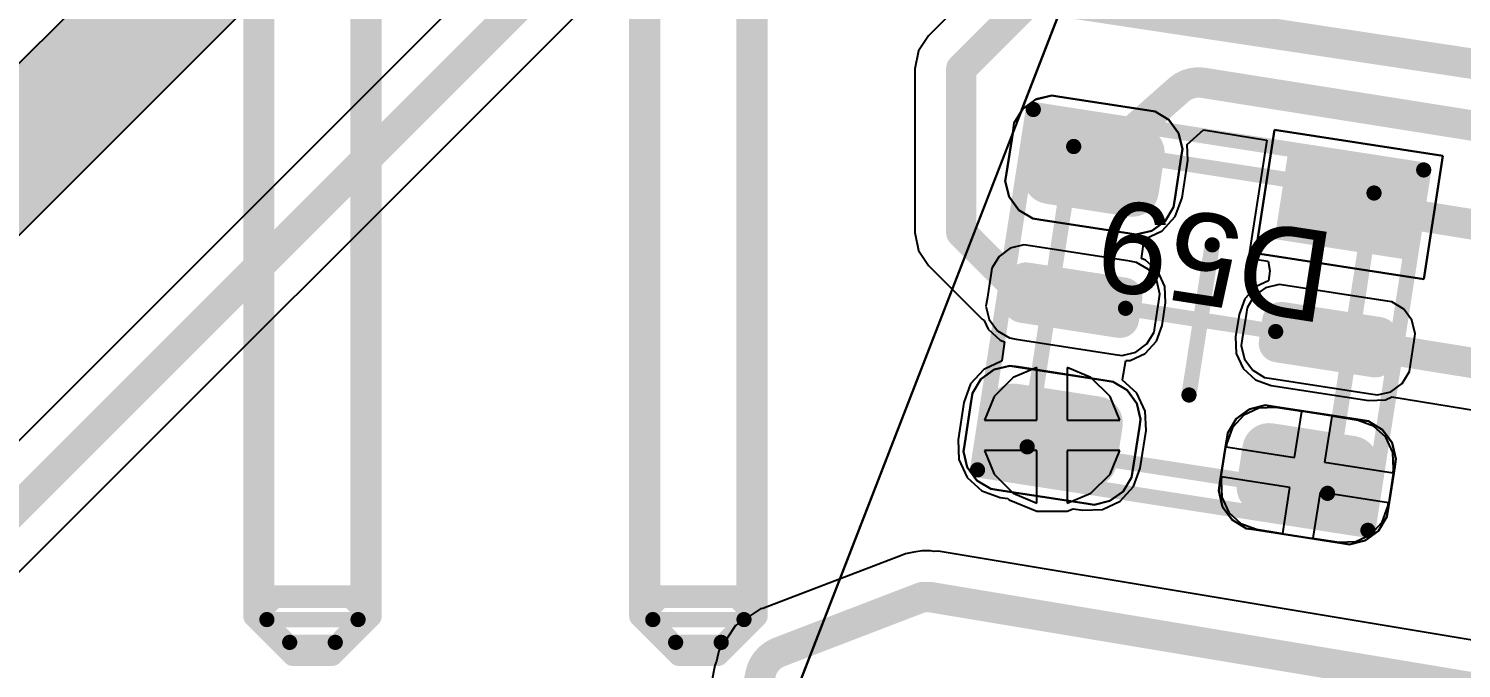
# Model space of a CAD drawing. Header units: inches. Extents: x -5 to 179, y -47 to 8.
# Drawn here: x 112.96 to 122.39, y -18.77 to -14.56 of the extents above; entities that cross this region are included whole.
import ezdxf

# ---------------------------------------------------------------- set-up
doc = ezdxf.new("R2010")
doc.units = ezdxf.units.IN
for name, color, linetype in [('Bottom Assembly', 56, 'Continuous'), ('Bottom Layer', 5, 'Continuous'), ('Bottom Overlay', 54, 'Continuous'), ('Mechanical 1', 6, 'Continuous'), ('Top 3D Body', 56, 'Continuous'), ('Top Courtyard', 56, 'Continuous'), ('Top Layer', 1, 'Continuous'), ('Top Overlay', 2, 'Continuous'), ('Top Paste', 8, 'Continuous'), ('Top Solder', 216, 'Continuous'), ('Via Holes', 16, 'Continuous')]:
    doc.layers.add(name, color=color, linetype=linetype)
doc.styles.add('Arial', font='', dxfattribs={"height": 0.2})
doc.styles.get('Arial').set_extended_font_data('Arial')

# ---------------------------------------------------------------- blocks, each defined once
blk = doc.blocks.new('LIST_ANG_1_2_SMD_2_54MM_B_998')
at = {"layer": 'Bottom Assembly'}
for points in [[(-1.42, 11.4971, 0.1, 0.1, 0), (-1.57, 11.3471, 0.1, 0.1, 0)], [(-1.12, 11.4971, 0.1, 0.1, 0), (-1.42, 11.4971, 0.1, 0.1, 0)], [(-0.97, 11.3471, 0.1, 0.1, 0), (-1.12, 11.4971, 0.1, 0.1, 0)], [(1.12, 11.4971, 0.1, 0.1, 0), (0.97, 11.3471, 0.1, 0.1, 0)], [(1.42, 11.4971, 0.1, 0.1, 0), (1.12, 11.4971, 0.1, 0.1, 0)], [(1.57, 11.3471, 0.1, 0.1, 0), (1.42, 11.4971, 0.1, 0.1, 0)], [(-0.97, 11.3471, 0.1, 0.1, 0), (-1.57, 11.3471, 0.1, 0.1, 0)], [(-1.57, 11.3471, 0.1, 0.1, 0), (-1.57, 5.766, 0.1, 0.1, 0)], [(-0.97, 11.3471, 0.1, 0.1, 0), (-0.97, 5.766, 0.1, 0.1, 0)], [(1.57, 11.3471, 0.1, 0.1, 0), (0.97, 11.3471, 0.1, 0.1, 0)], [(0.97, 11.3471, 0.1, 0.1, 0), (0.97, 5.766, 0.1, 0.1, 0)], [(1.57, 11.3471, 0.1, 0.1, 0), (1.57, 5.766, 0.1, 0.1, 0)]]:
    blk.add_lwpolyline(points, format="xyseb", dxfattribs=at)
for points in [[(-1.445, 11.4971, 0.05, 0.05, 1), (-1.395, 11.4971, 0.05, 0.05, 1)], [(-1.445, 11.4971, 0.05, 0.05, 1), (-1.395, 11.4971, 0.05, 0.05, 1)], [(-1.145, 11.4971, 0.05, 0.05, 1), (-1.095, 11.4971, 0.05, 0.05, 1)], [(-1.145, 11.4971, 0.05, 0.05, 1), (-1.095, 11.4971, 0.05, 0.05, 1)], [(1.095, 11.4971, 0.05, 0.05, 1), (1.145, 11.4971, 0.05, 0.05, 1)], [(1.095, 11.4971, 0.05, 0.05, 1), (1.145, 11.4971, 0.05, 0.05, 1)], [(1.395, 11.4971, 0.05, 0.05, 1), (1.445, 11.4971, 0.05, 0.05, 1)], [(1.395, 11.4971, 0.05, 0.05, 1), (1.445, 11.4971, 0.05, 0.05, 1)], [(-1.595, 11.3471, 0.05, 0.05, 1), (-1.545, 11.3471, 0.05, 0.05, 1)], [(-1.595, 11.3471, 0.05, 0.05, 1), (-1.545, 11.3471, 0.05, 0.05, 1)], [(-1.595, 11.3471, 0.05, 0.05, 1), (-1.545, 11.3471, 0.05, 0.05, 1)], [(-0.995, 11.3471, 0.05, 0.05, 1), (-0.945, 11.3471, 0.05, 0.05, 1)], [(-0.995, 11.3471, 0.05, 0.05, 1), (-0.945, 11.3471, 0.05, 0.05, 1)], [(-0.995, 11.3471, 0.05, 0.05, 1), (-0.945, 11.3471, 0.05, 0.05, 1)], [(0.945, 11.3471, 0.05, 0.05, 1), (0.995, 11.3471, 0.05, 0.05, 1)], [(0.945, 11.3471, 0.05, 0.05, 1), (0.995, 11.3471, 0.05, 0.05, 1)], [(0.945, 11.3471, 0.05, 0.05, 1), (0.995, 11.3471, 0.05, 0.05, 1)], [(1.545, 11.3471, 0.05, 0.05, 1), (1.595, 11.3471, 0.05, 0.05, 1)], [(1.545, 11.3471, 0.05, 0.05, 1), (1.595, 11.3471, 0.05, 0.05, 1)], [(1.545, 11.3471, 0.05, 0.05, 1), (1.595, 11.3471, 0.05, 0.05, 1)]]:
    blk.add_lwpolyline(points, format="xyseb", close=True, dxfattribs=at)
at = {"layer": 'Bottom Overlay'}
for points in [[(-1.397, 11.578, 0.15, 0.15, 0), (-1.651, 11.324, 0.15, 0.15, 0)], [(-1.143, 11.578, 0.15, 0.15, 0), (-1.397, 11.578, 0.15, 0.15, 0)], [(-0.889, 11.324, 0.15, 0.15, 0), (-1.143, 11.578, 0.15, 0.15, 0)], [(1.143, 11.578, 0.15, 0.15, 0), (0.889, 11.324, 0.15, 0.15, 0)], [(1.397, 11.578, 0.15, 0.15, 0), (1.143, 11.578, 0.15, 0.15, 0)], [(1.651, 11.324, 0.15, 0.15, 0), (1.397, 11.578, 0.15, 0.15, 0)], [(-1.524, 11.197, 0.15, 0.15, 0), (-1.651, 11.324, 0.15, 0.15, 0)], [(-1.651, 11.324, 0.15, 0.15, 0), (-1.651, 5.766, 0.15, 0.15, 0)], [(-0.889, 11.324, 0.15, 0.15, 0), (-1.016, 11.197, 0.15, 0.15, 0)], [(-0.889, 11.324, 0.15, 0.15, 0), (-0.889, 5.766, 0.15, 0.15, 0)], [(1.016, 11.197, 0.15, 0.15, 0), (0.889, 11.324, 0.15, 0.15, 0)], [(0.889, 5.766, 0.15, 0.15, 0), (0.889, 11.324, 0.15, 0.15, 0)], [(1.651, 11.324, 0.15, 0.15, 0), (1.524, 11.197, 0.15, 0.15, 0)], [(1.651, 5.766, 0.15, 0.15, 0), (1.651, 11.324, 0.15, 0.15, 0)], [(-1.016, 11.197, 0.15, 0.15, 0), (-1.524, 11.197, 0.15, 0.15, 0)], [(1.524, 11.197, 0.15, 0.15, 0), (1.016, 11.197, 0.15, 0.15, 0)]]:
    blk.add_lwpolyline(points, format="xyseb", dxfattribs=at)
for points in [[(-1.4345, 11.578, 0.075, 0.075, 1), (-1.3595, 11.578, 0.075, 0.075, 1)], [(-1.4345, 11.578, 0.075, 0.075, 1), (-1.3595, 11.578, 0.075, 0.075, 1)], [(-1.1805, 11.578, 0.075, 0.075, 1), (-1.1055, 11.578, 0.075, 0.075, 1)], [(-1.1805, 11.578, 0.075, 0.075, 1), (-1.1055, 11.578, 0.075, 0.075, 1)], [(1.1055, 11.578, 0.075, 0.075, 1), (1.1805, 11.578, 0.075, 0.075, 1)], [(1.1055, 11.578, 0.075, 0.075, 1), (1.1805, 11.578, 0.075, 0.075, 1)], [(1.3595, 11.578, 0.075, 0.075, 1), (1.4345, 11.578, 0.075, 0.075, 1)], [(1.3595, 11.578, 0.075, 0.075, 1), (1.4345, 11.578, 0.075, 0.075, 1)], [(-1.6885, 11.324, 0.075, 0.075, 1), (-1.6135, 11.324, 0.075, 0.075, 1)], [(-1.6885, 11.324, 0.075, 0.075, 1), (-1.6135, 11.324, 0.075, 0.075, 1)], [(-1.6885, 11.324, 0.075, 0.075, 1), (-1.6135, 11.324, 0.075, 0.075, 1)], [(-0.9265, 11.324, 0.075, 0.075, 1), (-0.8515, 11.324, 0.075, 0.075, 1)], [(-0.9265, 11.324, 0.075, 0.075, 1), (-0.8515, 11.324, 0.075, 0.075, 1)], [(-0.9265, 11.324, 0.075, 0.075, 1), (-0.8515, 11.324, 0.075, 0.075, 1)], [(0.8515, 11.324, 0.075, 0.075, 1), (0.9265, 11.324, 0.075, 0.075, 1)], [(0.8515, 11.324, 0.075, 0.075, 1), (0.9265, 11.324, 0.075, 0.075, 1)], [(0.8515, 11.324, 0.075, 0.075, 1), (0.9265, 11.324, 0.075, 0.075, 1)], [(1.6135, 11.324, 0.075, 0.075, 1), (1.6885, 11.324, 0.075, 0.075, 1)], [(1.6135, 11.324, 0.075, 0.075, 1), (1.6885, 11.324, 0.075, 0.075, 1)], [(1.6135, 11.324, 0.075, 0.075, 1), (1.6885, 11.324, 0.075, 0.075, 1)], [(-1.5615, 11.197, 0.075, 0.075, 1), (-1.4865, 11.197, 0.075, 0.075, 1)], [(-1.5615, 11.197, 0.075, 0.075, 1), (-1.4865, 11.197, 0.075, 0.075, 1)], [(-1.0535, 11.197, 0.075, 0.075, 1), (-0.9785, 11.197, 0.075, 0.075, 1)], [(-1.0535, 11.197, 0.075, 0.075, 1), (-0.9785, 11.197, 0.075, 0.075, 1)], [(0.9785, 11.197, 0.075, 0.075, 1), (1.0535, 11.197, 0.075, 0.075, 1)], [(0.9785, 11.197, 0.075, 0.075, 1), (1.0535, 11.197, 0.075, 0.075, 1)], [(1.4865, 11.197, 0.075, 0.075, 1), (1.5615, 11.197, 0.075, 0.075, 1)], [(1.4865, 11.197, 0.075, 0.075, 1), (1.5615, 11.197, 0.075, 0.075, 1)]]:
    blk.add_lwpolyline(points, format="xyseb", close=True, dxfattribs=at)
blk = doc.blocks.new('APA_RGB_LED_2020_1037')
at = {"layer": 'Top Layer'}
h = blk.add_hatch(color=1, dxfattribs=at)
edge = h.paths.add_edge_path()
edge.add_arc((-1.125, 1.025), 0.125, 90, 180)
edge.add_line((-1.25, 1.025), (-1.25, 0.775))
edge.add_arc((-1.125, 0.775), 0.125, 180, 270)
edge.add_line((-1.125, 0.65), (-0.575, 0.65))
edge.add_arc((-0.575, 0.775), 0.125, 270, 360)
edge.add_line((-0.45, 0.775), (-0.45, 1.025))
edge.add_arc((-0.575, 1.025), 0.125, 0, 90)
edge.add_line((-0.575, 1.15), (-1.125, 1.15))
h = blk.add_hatch(color=1, dxfattribs=at)
edge = h.paths.add_edge_path()
edge.add_arc((0.575, 1.025), 0.125, 90, 180)
edge.add_line((0.45, 1.025), (0.45, 0.775))
edge.add_arc((0.575, 0.775), 0.125, 180, 270)
edge.add_line((0.575, 0.65), (1.125, 0.65))
edge.add_arc((1.125, 0.775), 0.125, 270, 360)
edge.add_line((1.25, 0.775), (1.25, 1.025))
edge.add_arc((1.125, 1.025), 0.125, 0, 90)
edge.add_line((1.125, 1.15), (0.575, 1.15))
h = blk.add_hatch(color=1, dxfattribs=at)
edge = h.paths.add_edge_path()
edge.add_arc((-1.175, 0.075), 0.075, 90, 180)
edge.add_line((-1.25, 0.075), (-1.25, -0.075))
edge.add_arc((-1.175, -0.075), 0.075, 180, 270)
edge.add_line((-1.175, -0.15), (-0.525, -0.15))
edge.add_arc((-0.525, -0.075), 0.075, 270, 360)
edge.add_line((-0.45, -0.075), (-0.45, 0.075))
edge.add_arc((-0.525, 0.075), 0.075, 0, 90)
edge.add_line((-0.525, 0.15), (-1.175, 0.15))
h = blk.add_hatch(color=1, dxfattribs=at)
edge = h.paths.add_edge_path()
edge.add_arc((0.525, 0.075), 0.075, 90, 180)
edge.add_line((0.45, 0.075), (0.45, -0.075))
edge.add_arc((0.525, -0.075), 0.075, 180, 270)
edge.add_line((0.525, -0.15), (1.175, -0.15))
edge.add_arc((1.175, -0.075), 0.075, 270, 360)
edge.add_line((1.25, -0.075), (1.25, 0.075))
edge.add_arc((1.175, 0.075), 0.075, 0, 90)
edge.add_line((1.175, 0.15), (0.525, 0.15))
blk.add_hatch(color=1, dxfattribs=at).paths.add_polyline_path([(-1.25, -0.65), (-0.45, -0.65), (-0.45, -1.15), (-1.25, -1.15)])
h = blk.add_hatch(color=1, dxfattribs=at)
edge = h.paths.add_edge_path()
edge.add_arc((0.575, -0.775), 0.125, 90, 180)
edge.add_line((0.45, -0.775), (0.45, -1.025))
edge.add_arc((0.575, -1.025), 0.125, 180, 270)
edge.add_line((0.575, -1.15), (1.125, -1.15))
edge.add_arc((1.125, -1.025), 0.125, 270, 360)
edge.add_line((1.25, -1.025), (1.25, -0.775))
edge.add_arc((1.125, -0.775), 0.125, 0, 90)
edge.add_line((1.125, -0.65), (0.575, -0.65))
at = {"layer": 'Top Paste'}
h = blk.add_hatch(color=8, dxfattribs=at)
edge = h.paths.add_edge_path()
edge.add_arc((-1.125, 1.025), 0.125, 90, 180)
edge.add_line((-1.25, 1.025), (-1.25, 0.775))
edge.add_arc((-1.125, 0.775), 0.125, 180, 270)
edge.add_line((-1.125, 0.65), (-0.575, 0.65))
edge.add_arc((-0.575, 0.775), 0.125, 270, 360)
edge.add_line((-0.45, 0.775), (-0.45, 1.025))
edge.add_arc((-0.575, 1.025), 0.125, 0, 90)
edge.add_line((-0.575, 1.15), (-1.125, 1.15))
h = blk.add_hatch(color=8, dxfattribs=at)
edge = h.paths.add_edge_path()
edge.add_arc((0.575, 1.025), 0.125, 90, 180)
edge.add_line((0.45, 1.025), (0.45, 0.775))
edge.add_arc((0.575, 0.775), 0.125, 180, 270)
edge.add_line((0.575, 0.65), (1.125, 0.65))
edge.add_arc((1.125, 0.775), 0.125, 270, 360)
edge.add_line((1.25, 0.775), (1.25, 1.025))
edge.add_arc((1.125, 1.025), 0.125, 0, 90)
edge.add_line((1.125, 1.15), (0.575, 1.15))
h = blk.add_hatch(color=8, dxfattribs=at)
edge = h.paths.add_edge_path()
edge.add_arc((-1.175, 0.075), 0.075, 90, 180)
edge.add_line((-1.25, 0.075), (-1.25, -0.075))
edge.add_arc((-1.175, -0.075), 0.075, 180, 270)
edge.add_line((-1.175, -0.15), (-0.525, -0.15))
edge.add_arc((-0.525, -0.075), 0.075, 270, 360)
edge.add_line((-0.45, -0.075), (-0.45, 0.075))
edge.add_arc((-0.525, 0.075), 0.075, 0, 90)
edge.add_line((-0.525, 0.15), (-1.175, 0.15))
h = blk.add_hatch(color=8, dxfattribs=at)
edge = h.paths.add_edge_path()
edge.add_arc((0.525, 0.075), 0.075, 90, 180)
edge.add_line((0.45, 0.075), (0.45, -0.075))
edge.add_arc((0.525, -0.075), 0.075, 180, 270)
edge.add_line((0.525, -0.15), (1.175, -0.15))
edge.add_arc((1.175, -0.075), 0.075, 270, 360)
edge.add_line((1.25, -0.075), (1.25, 0.075))
edge.add_arc((1.175, 0.075), 0.075, 0, 90)
edge.add_line((1.175, 0.15), (0.525, 0.15))
blk.add_hatch(color=8, dxfattribs=at).paths.add_polyline_path([(-1.25, -0.65), (-0.45, -0.65), (-0.45, -1.15), (-1.25, -1.15)])
h = blk.add_hatch(color=8, dxfattribs=at)
edge = h.paths.add_edge_path()
edge.add_arc((0.575, -0.775), 0.125, 90, 180)
edge.add_line((0.45, -0.775), (0.45, -1.025))
edge.add_arc((0.575, -1.025), 0.125, 180, 270)
edge.add_line((0.575, -1.15), (1.125, -1.15))
edge.add_arc((1.125, -1.025), 0.125, 270, 360)
edge.add_line((1.25, -1.025), (1.25, -0.775))
edge.add_arc((1.125, -0.775), 0.125, 0, 90)
edge.add_line((1.125, -0.65), (0.575, -0.65))
at = {"layer": 'Top Solder'}
h = blk.add_hatch(color=216, dxfattribs=at)
edge = h.paths.add_edge_path()
edge.add_arc((-1.125, 1.025), 0.175, 90, 180)
edge.add_line((-1.3, 1.025), (-1.3, 0.775))
edge.add_arc((-1.125, 0.775), 0.175, 180, 270)
edge.add_line((-1.125, 0.6), (-0.575, 0.6))
edge.add_arc((-0.575, 0.775), 0.175, 270, 360)
edge.add_line((-0.4, 0.775), (-0.4, 1.025))
edge.add_arc((-0.575, 1.025), 0.175, 0, 90)
edge.add_line((-0.575, 1.2), (-1.125, 1.2))
h = blk.add_hatch(color=216, dxfattribs=at)
edge = h.paths.add_edge_path()
edge.add_arc((0.575, 1.025), 0.175, 90, 180)
edge.add_line((0.4, 1.025), (0.4, 0.775))
edge.add_arc((0.575, 0.775), 0.175, 180, 270)
edge.add_line((0.575, 0.6), (1.125, 0.6))
edge.add_arc((1.125, 0.775), 0.175, 270, 360)
edge.add_line((1.3, 0.775), (1.3, 1.025))
edge.add_arc((1.125, 1.025), 0.175, 0, 90)
edge.add_line((1.125, 1.2), (0.575, 1.2))
h = blk.add_hatch(color=216, dxfattribs=at)
edge = h.paths.add_edge_path()
edge.add_arc((-1.175, 0.075), 0.125, 90, 180)
edge.add_line((-1.3, 0.075), (-1.3, -0.075))
edge.add_arc((-1.175, -0.075), 0.125, 180, 270)
edge.add_line((-1.175, -0.2), (-0.525, -0.2))
edge.add_arc((-0.525, -0.075), 0.125, 270, 360)
edge.add_line((-0.4, -0.075), (-0.4, 0.075))
edge.add_arc((-0.525, 0.075), 0.125, 0, 90)
edge.add_line((-0.525, 0.2), (-1.175, 0.2))
h = blk.add_hatch(color=216, dxfattribs=at)
edge = h.paths.add_edge_path()
edge.add_arc((0.525, 0.075), 0.125, 90, 180)
edge.add_line((0.4, 0.075), (0.4, -0.075))
edge.add_arc((0.525, -0.075), 0.125, 180, 270)
edge.add_line((0.525, -0.2), (1.175, -0.2))
edge.add_arc((1.175, -0.075), 0.125, 270, 360)
edge.add_line((1.3, -0.075), (1.3, 0.075))
edge.add_arc((1.175, 0.075), 0.125, 0, 90)
edge.add_line((1.175, 0.2), (0.525, 0.2))
blk.add_hatch(color=216, dxfattribs=at).paths.add_polyline_path([(-1.3, -0.6), (-0.4, -0.6), (-0.4, -1.2), (-1.3, -1.2)])
h = blk.add_hatch(color=216, dxfattribs=at)
edge = h.paths.add_edge_path()
edge.add_arc((0.575, -0.775), 0.175, 90, 180)
edge.add_line((0.4, -0.775), (0.4, -1.025))
edge.add_arc((0.575, -1.025), 0.175, 180, 270)
edge.add_line((0.575, -1.2), (1.125, -1.2))
edge.add_arc((1.125, -1.025), 0.175, 270, 360)
edge.add_line((1.3, -1.025), (1.3, -0.775))
edge.add_arc((1.125, -0.775), 0.175, 0, 90)
edge.add_line((1.125, -0.6), (0.575, -0.6))
at = {"layer": 'Top 3D Body'}
for points in [[(1, 1, 0.1, 0.1, 0), (-1, 1, 0.1, 0.1, 0)], [(-1, 1, 0.1, 0.1, 0), (-1, -1, 0.1, 0.1, 0)], [(1, 1, 0.1, 0.1, 0), (1, -1, 0.1, 0.1, 0)], [(1, -1, 0.1, 0.1, 0), (-1, -1, 0.1, 0.1, 0)]]:
    blk.add_lwpolyline(points, format="xyseb", dxfattribs=at)
for points in [[(-1.025, 1, 0.05, 0.05, 1), (-0.975, 1, 0.05, 0.05, 1)], [(-1.025, 1, 0.05, 0.05, 1), (-0.975, 1, 0.05, 0.05, 1)], [(0.975, 1, 0.05, 0.05, 1), (1.025, 1, 0.05, 0.05, 1)], [(0.975, 1, 0.05, 0.05, 1), (1.025, 1, 0.05, 0.05, 1)], [(-1.025, -1, 0.05, 0.05, 1), (-0.975, -1, 0.05, 0.05, 1)], [(-1.025, -1, 0.05, 0.05, 1), (-0.975, -1, 0.05, 0.05, 1)], [(0.975, -1, 0.05, 0.05, 1), (1.025, -1, 0.05, 0.05, 1)], [(0.975, -1, 0.05, 0.05, 1), (1.025, -1, 0.05, 0.05, 1)]]:
    blk.add_lwpolyline(points, format="xyseb", close=True, dxfattribs=at)
at = {"layer": 'Top Courtyard'}
for points in [[(-1.3, 1.2, 0.1, 0.1, 0), (-1.3, -1.2, 0.1, 0.1, 0)], [(1.3, 1.2, 0.1, 0.1, 0), (-1.3, 1.2, 0.1, 0.1, 0)], [(1.3, 1.2, 0.1, 0.1, 0), (1.3, -1.2, 0.1, 0.1, 0)], [(0, 0.5, 0.1, 0.1, 0), (0, -0.5, 0.1, 0.1, 0)], [(0.5, 0, 0.1, 0.1, 0), (-0.5, 0, 0.1, 0.1, 0)], [(1.3, -1.2, 0.1, 0.1, 0), (-1.3, -1.2, 0.1, 0.1, 0)]]:
    blk.add_lwpolyline(points, format="xyseb", dxfattribs=at)
for points in [[(-1.325, 1.2, 0.05, 0.05, 1), (-1.275, 1.2, 0.05, 0.05, 1)], [(-1.325, 1.2, 0.05, 0.05, 1), (-1.275, 1.2, 0.05, 0.05, 1)], [(1.275, 1.2, 0.05, 0.05, 1), (1.325, 1.2, 0.05, 0.05, 1)], [(1.275, 1.2, 0.05, 0.05, 1), (1.325, 1.2, 0.05, 0.05, 1)], [(-0.025, 0.5, 0.05, 0.05, 1), (0.025, 0.5, 0.05, 0.05, 1)], [(-0.525, 0, 0.05, 0.05, 1), (-0.475, 0, 0.05, 0.05, 1)], [(0.475, 0, 0.05, 0.05, 1), (0.525, 0, 0.05, 0.05, 1)], [(-0.025, -0.5, 0.05, 0.05, 1), (0.025, -0.5, 0.05, 0.05, 1)], [(-1.325, -1.2, 0.05, 0.05, 1), (-1.275, -1.2, 0.05, 0.05, 1)], [(-1.325, -1.2, 0.05, 0.05, 1), (-1.275, -1.2, 0.05, 0.05, 1)], [(1.275, -1.2, 0.05, 0.05, 1), (1.325, -1.2, 0.05, 0.05, 1)], [(1.275, -1.2, 0.05, 0.05, 1), (1.325, -1.2, 0.05, 0.05, 1)]]:
    blk.add_lwpolyline(points, format="xyseb", close=True, dxfattribs=at)
at = {"layer": 'Top Overlay'}
for p, q in [((-1.3689, 1.1929), (-1.2929, 1.2689)), ((-1.2929, 1.2689), (-1.1937, 1.31)), ((-1.1937, 1.31), (-1.14, 1.31)), ((-1.14, 1.31), (-1.14, 1.31)), ((-1.14, 1.31), (-0.56, 1.31)), ((-0.56, 1.31), (-0.5063, 1.31)), ((-0.5063, 1.31), (-0.4071, 1.2689)), ((-0.4071, 1.2689), (-0.3311, 1.1929)), ((0.3311, 1.1929), (0.4071, 1.2689)), ((0.4071, 1.2689), (0.5063, 1.31)), ((0.5063, 1.31), (0.56, 1.31)), ((0.56, 1.31), (0.56, 1.31)), ((0.56, 1.31), (1.14, 1.31)), ((1.14, 1.31), (1.1937, 1.31)), ((1.1937, 1.31), (1.2929, 1.2689)), ((1.2929, 1.2689), (1.3689, 1.1929)), ((-1.41, 1.0937), (-1.3689, 1.1929)), ((-0.3311, 1.1929), (-0.29, 1.0937)), ((0.29, 1.0937), (0.3311, 1.1929)), ((1.3689, 1.1929), (1.41, 1.0937)), ((-1.41, 1.04), (-1.41, 1.0937)), ((-1.41, 0.76), (-1.41, 1.04)), ((-0.29, 1.0937), (-0.29, 1.04)), ((-0.29, 1.04), (-0.29, 1.04)), ((-0.29, 1.04), (-0.29, 0.76)), ((0.29, 1.04), (0.29, 1.0937)), ((0.29, 0.76), (0.29, 1.04)), ((1.41, 1.0937), (1.41, 1.04)), ((1.41, 1.04), (1.41, 1.04)), ((1.41, 1.04), (1.41, 0.76)), ((-1.41, 0.76), (-1.41, 0.76)), ((-1.41, 0.7063), (-1.41, 0.76)), ((-0.29, 0.76), (-0.29, 0.7063)), ((0.29, 0.76), (0.29, 0.76)), ((0.29, 0.7063), (0.29, 0.76)), ((1.41, 0.76), (1.41, 0.7063)), ((-1.3689, 0.6071), (-1.41, 0.7063)), ((-0.29, 0.7063), (-0.3311, 0.6071)), ((0.3311, 0.6071), (0.29, 0.7063)), ((1.41, 0.7063), (1.3689, 0.6071)), ((-1.2929, 0.5311), (-1.3689, 0.6071)), ((-0.3311, 0.6071), (-0.4071, 0.5311)), ((0.4071, 0.5311), (0.3311, 0.6071)), ((1.3689, 0.6071), (1.2929, 0.5311)), ((-1.1937, 0.49), (-1.2929, 0.5311)), ((-1.14, 0.49), (-1.1937, 0.49)), ((-0.56, 0.49), (-1.14, 0.49)), ((-0.5063, 0.49), (-0.56, 0.49)), ((-0.56, 0.49), (-0.56, 0.49)), ((-0.4071, 0.5311), (-0.5063, 0.49)), ((0.5063, 0.49), (0.4071, 0.5311)), ((0.56, 0.49), (0.5063, 0.49)), ((1.14, 0.49), (0.56, 0.49)), ((1.1937, 0.49), (1.14, 0.49)), ((1.14, 0.49), (1.14, 0.49)), ((1.2929, 0.5311), (1.1937, 0.49)), ((-1.2258, 0.31), (-1.3103, 0.275)), ((-1.18, 0.31), (-1.2258, 0.31)), ((-0.52, 0.31), (-1.18, 0.31)), ((-0.4742, 0.31), (-0.52, 0.31)), ((-0.52, 0.31), (-0.52, 0.31)), ((-0.3897, 0.275), (-0.4742, 0.31)), ((0.4743, 0.31), (0.3897, 0.275)), ((0.52, 0.31), (0.4743, 0.31)), ((1.18, 0.31), (0.52, 0.31)), ((1.2258, 0.31), (1.18, 0.31)), ((1.18, 0.31), (1.18, 0.31)), ((1.3103, 0.275), (1.2258, 0.31)), ((-1.375, 0.2103), (-1.41, 0.1258)), ((-1.3103, 0.275), (-1.375, 0.2103)), ((-0.325, 0.2103), (-0.3897, 0.275)), ((-0.29, 0.1258), (-0.325, 0.2103)), ((0.325, 0.2103), (0.29, 0.1258)), ((0.3897, 0.275), (0.325, 0.2103)), ((1.375, 0.2103), (1.3103, 0.275)), ((1.41, 0.1258), (1.375, 0.2103)), ((-1.41, 0.1258), (-1.41, 0.08)), ((-0.29, 0.08), (-0.29, 0.1258)), ((0.29, 0.1258), (0.29, 0.08)), ((1.41, 0.08), (1.41, 0.1258)), ((-1.41, 0.08), (-1.41, -0.08)), ((-1.41, 0.08), (-1.41, 0.08)), ((-0.29, -0.08), (-0.29, 0.08)), ((0.29, 0.08), (0.29, -0.08)), ((0.29, 0.08), (0.29, 0.08)), ((1.41, -0.08), (1.41, 0.08)), ((-1.41, -0.08), (-1.41, -0.1257)), ((-0.29, -0.1257), (-0.29, -0.08)), ((-0.29, -0.08), (-0.29, -0.08)), ((0.29, -0.08), (0.29, -0.1257)), ((1.41, -0.1257), (1.41, -0.08)), ((1.41, -0.08), (1.41, -0.08)), ((-1.41, -0.1257), (-1.375, -0.2103)), ((-0.325, -0.2103), (-0.29, -0.1257)), ((0.29, -0.1257), (0.325, -0.2103)), ((1.375, -0.2103), (1.41, -0.1257)), ((-1.375, -0.2103), (-1.3103, -0.275)), ((-1.3103, -0.275), (-1.2258, -0.31)), ((-0.4743, -0.31), (-0.3897, -0.275)), ((-0.3897, -0.275), (-0.325, -0.2103)), ((0.325, -0.2103), (0.3897, -0.275)), ((0.3897, -0.275), (0.4743, -0.31)), ((1.2258, -0.31), (1.3103, -0.275)), ((1.3103, -0.275), (1.375, -0.2103)), ((-1.2258, -0.31), (-1.18, -0.31)), ((-1.18, -0.31), (-1.18, -0.31)), ((-1.18, -0.31), (-0.52, -0.31)), ((-0.52, -0.31), (-0.4743, -0.31)), ((0.4743, -0.31), (0.52, -0.31)), ((0.52, -0.31), (0.52, -0.31)), ((0.52, -0.31), (1.18, -0.31)), ((1.18, -0.31), (1.2258, -0.31)), ((-1.41, -1.31), (-1.41, -0.49)), ((-1.41, -0.49), (-0.29, -0.49)), ((-0.29, -0.49), (-0.29, -1.31)), ((0.3311, -0.6071), (0.4071, -0.5311)), ((0.4071, -0.5311), (0.5063, -0.49)), ((0.5063, -0.49), (0.56, -0.49)), ((0.56, -0.49), (0.56, -0.49)), ((0.56, -0.49), (1.14, -0.49)), ((1.14, -0.49), (1.1937, -0.49)), ((1.1937, -0.49), (1.2929, -0.5311)), ((1.2929, -0.5311), (1.3689, -0.6071)), ((0.29, -0.7063), (0.3311, -0.6071)), ((1.3689, -0.6071), (1.41, -0.7063)), ((0.29, -0.76), (0.29, -0.7063)), ((1.41, -0.7063), (1.41, -0.76)), ((0.29, -1.04), (0.29, -0.76)), ((1.41, -0.76), (1.41, -0.76)), ((1.41, -0.76), (1.41, -1.04)), ((0.29, -1.04), (0.29, -1.04)), ((0.29, -1.0937), (0.29, -1.04)), ((0.3311, -1.1929), (0.29, -1.0937)), ((1.41, -1.0937), (1.3689, -1.1929)), ((1.41, -1.04), (1.41, -1.0937)), ((0.4071, -1.2689), (0.3311, -1.1929)), ((1.3689, -1.1929), (1.2929, -1.2689)), ((-0.29, -1.31), (-1.41, -1.31)), ((0.5063, -1.31), (0.4071, -1.2689)), ((0.56, -1.31), (0.5063, -1.31)), ((1.14, -1.31), (0.56, -1.31)), ((1.1937, -1.31), (1.14, -1.31)), ((1.14, -1.31), (1.14, -1.31)), ((1.2929, -1.2689), (1.1937, -1.31))]:
    blk.add_line(p, q, dxfattribs=at)
at = {"layer": 'Top Courtyard', "style": 'Arial'}
blk.add_text('D59', height=0.6, dxfattribs=at).set_placement((-0.8, -0.7))

msp = doc.modelspace()

# ---------------------------------------------------------------- hatches: boundary and pattern name
at = {"layer": 'Bottom Layer'}
h = msp.add_hatch(color=5, dxfattribs=at)
edge = h.paths.add_edge_path()
edge.add_arc((119.6973, -17.2344), 0.3, 0, 360)
at = {"layer": 'Top Layer'}
h = msp.add_hatch(color=1, dxfattribs=at)
edge = h.paths.add_edge_path()
edge.add_arc((119.6973, -17.2344), 0.3, 0, 360)
at = {"layer": 'Via Holes'}
h = msp.add_hatch(color=7, dxfattribs=at)
edge = h.paths.add_edge_path()
edge.add_arc((119.6973, -17.2344), 0.15, 0, 360)

# ---------------------------------------------------------------- linework, layer by layer
at = {"layer": 'Bottom Layer'}
for p, q in [((119.4424, -16.8529), (119.3158, -16.9795)), ((119.5973, -16.7887), (119.4424, -16.8529)), ((119.5973, -17.1344), (119.5973, -16.7887)), ((119.9522, -16.8529), (119.7973, -16.7887)), ((119.7973, -16.7887), (119.7973, -17.1344)), ((120.0788, -16.9795), (119.9522, -16.8529)), ((119.3158, -16.9795), (119.2517, -17.1344)), ((120.143, -17.1344), (120.0788, -16.9795)), ((119.2517, -17.1344), (119.5973, -17.1344)), ((119.7973, -17.1344), (120.143, -17.1344)), ((119.5973, -17.3344), (119.2517, -17.3344)), ((119.2517, -17.3344), (119.3158, -17.4893)), ((119.5973, -17.68), (119.5973, -17.3344)), ((120.143, -17.3344), (119.7973, -17.3344)), ((119.7973, -17.3344), (119.7973, -17.68)), ((120.0788, -17.4893), (120.143, -17.3344)), ((119.3158, -17.4893), (119.4424, -17.6159)), ((119.9522, -17.6159), (120.0788, -17.4893)), ((119.4424, -17.6159), (119.5973, -17.68)), ((119.7973, -17.68), (119.9522, -17.6159))]:
    msp.add_line(p, q, dxfattribs=at)
at = {"layer": 'Mechanical 1'}
msp.add_lwpolyline([(111.25, -17, 0.8, 0.8, 0), (120, -8.25, 0.8, 0.8, 0)], format="xyseb", dxfattribs=at)
at = {"layer": 'Top Layer'}
for p, q in [((120.6719, -9.4955), (112.1483, -18.0191)), ((112.4913, -18.5413), (121.0149, -10.0177)), ((119.3537, -14.1358), (118.8837, -14.6058)), ((118.8837, -14.6058), (118.8174, -14.705)), ((118.8174, -14.705), (118.7941, -14.8221)), ((118.7941, -14.8221), (118.7941, -14.8221)), ((118.7941, -14.8221), (118.7941, -15.9)), ((120.5866, -15.3205), (120.6947, -15.2247)), ((120.6947, -15.2247), (121.1113, -15.2909)), ((120.591, -15.4248), (120.5866, -15.3205)), ((121.1113, -15.2909), (120.9909, -16.0685)), ((120.5528, -15.6719), (120.591, -15.4248)), ((120.5085, -15.7933), (120.5528, -15.6719)), ((120.421, -15.8886), (120.5085, -15.7933)), ((118.7941, -15.9), (118.7941, -15.9)), ((118.7941, -15.9), (118.8174, -16.0171)), ((120.3047, -15.9427), (120.421, -15.8886)), ((118.8174, -16.0171), (118.8837, -16.1163)), ((120.2859, -16.071), (120.3033, -15.9467)), ((120.3033, -15.9467), (120.3047, -15.9427)), ((118.8837, -16.1163), (119.2381, -16.4707)), ((120.3133, -16.081), (120.2859, -16.071)), ((120.3939, -16.155), (120.3133, -16.081)), ((120.9909, -16.0685), (121.1194, -16.0884)), ((121.1194, -16.0884), (121.1298, -16.1528)), ((120.4401, -16.2542), (120.3939, -16.155)), ((121.1209, -16.2172), (121.0397, -16.2549)), ((121.1298, -16.1528), (121.1209, -16.2172)), ((120.4447, -16.3635), (120.4401, -16.2542)), ((121.0397, -16.2549), (120.9657, -16.3355)), ((120.4218, -16.5117), (120.4447, -16.3635)), ((120.9657, -16.3355), (120.9282, -16.4383)), ((119.2381, -16.4707), (119.2499, -16.4785)), ((119.2499, -16.4785), (119.2761, -16.535)), ((120.9282, -16.4383), (120.9053, -16.5865)), ((119.2761, -16.535), (119.3567, -16.6089)), ((120.3843, -16.6145), (120.4218, -16.5117)), ((120.9053, -16.5865), (120.9099, -16.6958)), ((119.3567, -16.6089), (119.3841, -16.6189)), ((119.3841, -16.6189), (119.3667, -16.7432)), ((120.3103, -16.6951), (120.3843, -16.6145)), ((119.3653, -16.7473), (119.249, -16.8014)), ((119.3667, -16.7432), (119.3653, -16.7473)), ((120.161, -16.8662), (120.1819, -16.7425)), ((120.1819, -16.7425), (120.2111, -16.7412)), ((120.2111, -16.7412), (120.3103, -16.6951)), ((120.9099, -16.6958), (120.9561, -16.795)), ((119.249, -16.8014), (119.1615, -16.8966)), ((120.1611, -16.8705), (120.161, -16.8662)), ((120.2556, -16.9572), (120.1611, -16.8705)), ((120.9561, -16.795), (121.0367, -16.869)), ((121.0367, -16.869), (121.1395, -16.9065)), ((119.1615, -16.8966), (119.1172, -17.0181)), ((120.3101, -17.0744), (120.2556, -16.9572)), ((121.1395, -16.9065), (121.7818, -17.006)), ((119.1172, -17.0181), (119.079, -17.2651)), ((121.0583, -17.0564), (120.9591, -17.1026)), ((121.1676, -17.0518), (121.0583, -17.0564)), ((121.3405, -17.0785), (121.1676, -17.0518)), ((121.7818, -17.006), (121.8911, -17.0013)), ((121.8911, -17.0013), (121.9324, -16.9821)), ((121.9324, -16.9821), (122.6405, -17.0961)), ((120.3157, -17.2036), (120.3101, -17.0744)), ((120.9591, -17.1026), (120.8851, -17.1832)), ((121.2938, -17.3803), (121.3405, -17.0785)), ((121.5382, -17.1091), (121.4914, -17.4109)), ((121.7111, -17.1359), (121.5382, -17.1091)), ((121.8139, -17.1734), (121.7111, -17.1359)), ((120.2774, -17.4507), (120.3157, -17.2036)), ((120.8851, -17.1832), (120.8476, -17.2859)), ((121.8945, -17.2474), (121.8139, -17.1734)), ((121.9406, -17.3466), (121.8945, -17.2474)), ((119.079, -17.2651), (119.0845, -17.3943)), ((120.8476, -17.2859), (120.8438, -17.3107)), ((120.8438, -17.3107), (121.2938, -17.3803)), ((121.9453, -17.4559), (121.9406, -17.3466)), ((119.0845, -17.3943), (119.139, -17.5115)), ((121.4914, -17.4109), (121.9415, -17.4806)), ((119.139, -17.5115), (119.2343, -17.599)), ((120.2331, -17.5721), (120.2774, -17.4507)), ((120.8132, -17.5083), (120.8093, -17.533)), ((120.8093, -17.533), (120.814, -17.6423)), ((121.2632, -17.578), (120.8132, -17.5083)), ((121.9415, -17.4806), (121.9453, -17.4559)), ((119.2343, -17.599), (119.3557, -17.6433)), ((120.1457, -17.6674), (120.2331, -17.5721)), ((121.2165, -17.8798), (121.2632, -17.578)), ((121.4608, -17.6086), (121.4141, -17.9104)), ((121.9109, -17.6782), (121.4608, -17.6086)), ((119.3557, -17.6433), (119.4071, -17.6512)), ((119.4071, -17.6512), (119.4141, -17.6582)), ((119.4141, -17.6582), (119.5979, -17.7344)), ((119.7968, -17.7344), (119.8368, -17.7178)), ((119.8368, -17.7178), (119.8993, -17.7274)), ((119.8993, -17.7274), (120.0284, -17.7219)), ((120.0284, -17.7219), (120.1457, -17.6674)), ((120.814, -17.6423), (120.8602, -17.7415)), ((121.8695, -17.8057), (121.907, -17.7029)), ((121.907, -17.7029), (121.9109, -17.6782)), ((119.5979, -17.7344), (119.7968, -17.7344)), ((120.8602, -17.7415), (120.9408, -17.8155)), ((120.9408, -17.8155), (121.0435, -17.853)), ((121.7955, -17.8863), (121.8695, -17.8057)), ((121.0435, -17.853), (121.2165, -17.8798)), ((121.4141, -17.9104), (121.5871, -17.9371)), ((121.6964, -17.9325), (121.7955, -17.8863)), ((118.7885, -18.0045), (118.7336, -18.0139)), ((118.8432, -17.9936), (118.7885, -18.0045)), ((118.8969, -17.9936), (118.8432, -17.9936)), ((118.9218, -17.9986), (118.8969, -17.9936)), ((118.9471, -17.9978), (118.9218, -17.9986)), ((126.5544, -19.2656), (118.9471, -17.9978)), ((121.5871, -17.9371), (121.6964, -17.9325)), ((118.699, -18.0272), (117.7932, -18.375)), ((118.7336, -18.0139), (118.699, -18.0272)), ((117.7794, -18.3762), (117.614, -18.4868)), ((117.7927, -18.3736), (117.7794, -18.3762)), ((117.7932, -18.375), (117.7927, -18.3736)), ((117.614, -18.4868), (117.5035, -18.6521)), ((117.5035, -18.6521), (117.4898, -18.7213)), ((117.4783, -18.749), (117.3159, -19.5609)), ((117.4898, -18.7213), (117.4783, -18.749))]:
    msp.add_line(p, q, dxfattribs=at)
for points in [[(112.275, -18.325, 0.2, 0.2, 0), (120.8882, -9.7118, 0.2, 0.2, 0)], [(119.1, -14.8221, 0.2, 0.2, 0), (119.57, -14.3521, 0.2, 0.2, 0)], [(119.57, -14.3521, 0.2, 0.2, 0), (126.6773, -15.4249, 0.2, 0.2, 0)], [(119.1, -15.9, 0.2, 0.2, 0), (119.1, -14.8221, 0.2, 0.2, 0)], [(120.1835, -15.2689, 0.2, 0.2, 0), (120.5302, -14.9619, 0.2, 0.2, 0)], [(120.5302, -14.9618, 0.2, 0.2, -0.222645), (120.6933, -14.9148, 0.2, 0.2, 0)], [(120.5302, -14.9619, 0.2, 0.2, 0), (120.5302, -14.9618, 0.2, 0.2, 0)], [(120.5302, -14.9619, 0.2, 0.2, -0.000065), (120.5302, -14.9618, 0.2, 0.2, 0)], [(120.6933, -14.9148, 0.2, 0.2, 0), (126.8097, -15.8857, 0.2, 0.2, 0)], [(120.1206, -15.3317, 0.2, 0.2, 0), (120.1835, -15.2689, 0.2, 0.2, 0)], [(119.9727, -15.4556, 0.2, 0.2, 0), (120.1176, -15.3515, 0.2, 0.2, 0)], [(120.1176, -15.3515, 0.2, 0.2, 0), (120.1206, -15.3317, 0.2, 0.2, 0)], [(121.6527, -15.7156, 0.2, 0.2, 0), (121.9489, -15.7633, 0.2, 0.2, 0)], [(121.9489, -15.7633, 0.2, 0.2, 0), (123.0262, -15.9368, 0.2, 0.2, 0)], [(119.1, -15.9, 0.2, 0.2, 0), (119.4544, -16.2544, 0.2, 0.2, 0)], [(119.4544, -16.2544, 0.2, 0.2, 0), (119.7445, -16.2544, 0.2, 0.2, 0)], [(119.7445, -16.2544, 0.2, 0.2, 0), (119.835, -16.345, 0.2, 0.2, 0)], [(121.515, -16.605, 0.2, 0.2, 0), (121.8112, -16.6527, 0.2, 0.2, 0)], [(121.8112, -16.6527, 0.2, 0.2, 0), (122.8638, -16.8223, 0.2, 0.2, 0)], [(117.9028, -18.6605, 0.2, 0.2, 0), (118.8086, -18.3128, 0.2, 0.2, 0)], [(118.8086, -18.3128, 0.2, 0.2, 0), (118.8432, -18.2995, 0.2, 0.2, 0)], [(118.8432, -18.2995, 0.2, 0.2, 0), (118.8969, -18.2995, 0.2, 0.2, 0)], [(118.8969, -18.2995, 0.2, 0.2, 0), (126.5291, -19.5715, 0.2, 0.2, 0)], [(117.7782, -18.809, 0.2, 0.2, -0.258495), (117.9028, -18.6605, 0.2, 0.2, 0)], [(117.6159, -19.6203, 0.2, 0.2, 0), (117.7782, -18.809, 0.2, 0.2, 0)]]:
    msp.add_lwpolyline(points, format="xyseb", dxfattribs=at)
for points in [[(119.05, -14.8221, 0.1, 0.1, 1), (119.15, -14.8221, 0.1, 0.1, 1)], [(119.05, -14.8221, 0.1, 0.1, 1), (119.15, -14.8221, 0.1, 0.1, 1)], [(120.4802, -14.9618, 0.1, 0.1, 1), (120.5802, -14.9618, 0.1, 0.1, 1)], [(120.4802, -14.9618, 0.1, 0.1, 1), (120.5802, -14.9618, 0.1, 0.1, 1)], [(120.4802, -14.9618, 0.1, 0.1, 1), (120.5802, -14.9618, 0.1, 0.1, 1)], [(120.4802, -14.9619, 0.1, 0.1, 1), (120.5802, -14.9619, 0.1, 0.1, 1)], [(120.4802, -14.9619, 0.1, 0.1, 1), (120.5802, -14.9619, 0.1, 0.1, 1)], [(120.4802, -14.9619, 0.1, 0.1, 1), (120.5802, -14.9619, 0.1, 0.1, 1)], [(120.6433, -14.9148, 0.1, 0.1, 1), (120.7433, -14.9148, 0.1, 0.1, 1)], [(120.6433, -14.9148, 0.1, 0.1, 1), (120.7433, -14.9148, 0.1, 0.1, 1)], [(120.1335, -15.2689, 0.1, 0.1, 1), (120.2335, -15.2689, 0.1, 0.1, 1)], [(120.1335, -15.2689, 0.1, 0.1, 1), (120.2335, -15.2689, 0.1, 0.1, 1)], [(120.0676, -15.3515, 0.1, 0.1, 1), (120.1676, -15.3515, 0.1, 0.1, 1)], [(120.0676, -15.3515, 0.1, 0.1, 1), (120.1676, -15.3515, 0.1, 0.1, 1)], [(120.0706, -15.3317, 0.1, 0.1, 1), (120.1706, -15.3317, 0.1, 0.1, 1)], [(120.0706, -15.3317, 0.1, 0.1, 1), (120.1706, -15.3317, 0.1, 0.1, 1)], [(119.9227, -15.4556, 0.1, 0.1, 1), (120.0227, -15.4556, 0.1, 0.1, 1)], [(121.6027, -15.7156, 0.1, 0.1, 1), (121.7027, -15.7156, 0.1, 0.1, 1)], [(121.8989, -15.7633, 0.1, 0.1, 1), (121.9989, -15.7633, 0.1, 0.1, 1)], [(121.8989, -15.7633, 0.1, 0.1, 1), (121.9989, -15.7633, 0.1, 0.1, 1)], [(119.05, -15.9, 0.1, 0.1, 1), (119.15, -15.9, 0.1, 0.1, 1)], [(119.05, -15.9, 0.1, 0.1, 1), (119.15, -15.9, 0.1, 0.1, 1)], [(119.4044, -16.2544, 0.1, 0.1, 1), (119.5044, -16.2544, 0.1, 0.1, 1)], [(119.4044, -16.2544, 0.1, 0.1, 1), (119.5044, -16.2544, 0.1, 0.1, 1)], [(119.6945, -16.2544, 0.1, 0.1, 1), (119.7945, -16.2544, 0.1, 0.1, 1)], [(119.6945, -16.2544, 0.1, 0.1, 1), (119.7945, -16.2544, 0.1, 0.1, 1)], [(119.785, -16.345, 0.1, 0.1, 1), (119.885, -16.345, 0.1, 0.1, 1)], [(121.465, -16.605, 0.1, 0.1, 1), (121.565, -16.605, 0.1, 0.1, 1)], [(121.7612, -16.6527, 0.1, 0.1, 1), (121.8612, -16.6527, 0.1, 0.1, 1)], [(121.7612, -16.6527, 0.1, 0.1, 1), (121.8612, -16.6527, 0.1, 0.1, 1)], [(118.7586, -18.3128, 0.1, 0.1, 1), (118.8586, -18.3128, 0.1, 0.1, 1)], [(118.7586, -18.3128, 0.1, 0.1, 1), (118.8586, -18.3128, 0.1, 0.1, 1)], [(118.7932, -18.2995, 0.1, 0.1, 1), (118.8932, -18.2995, 0.1, 0.1, 1)], [(118.7932, -18.2995, 0.1, 0.1, 1), (118.8932, -18.2995, 0.1, 0.1, 1)], [(118.8469, -18.2995, 0.1, 0.1, 1), (118.9469, -18.2995, 0.1, 0.1, 1)], [(118.8469, -18.2995, 0.1, 0.1, 1), (118.9469, -18.2995, 0.1, 0.1, 1)], [(117.8528, -18.6605, 0.1, 0.1, 1), (117.9528, -18.6605, 0.1, 0.1, 1)], [(117.8528, -18.6605, 0.1, 0.1, 1), (117.9528, -18.6605, 0.1, 0.1, 1)], [(117.7282, -18.809, 0.1, 0.1, 1), (117.8282, -18.809, 0.1, 0.1, 1)], [(117.7282, -18.809, 0.1, 0.1, 1), (117.8282, -18.809, 0.1, 0.1, 1)]]:
    msp.add_lwpolyline(points, format="xyseb", close=True, dxfattribs=at)
at = {"layer": 'Top Overlay'}
for p, q in [((119.4925, -15.1068), (120.8662, -11.5637)), ((119.5914, -15.0232), (119.5047, -15.0867)), ((119.6958, -14.9978), (119.5914, -15.0232)), ((119.7488, -15.006), (119.6958, -14.9978)), ((120.322, -15.0948), (119.7488, -15.006)), ((119.7488, -15.006), (119.7488, -15.006)), ((119.5047, -15.0867), (119.4925, -15.1068)), ((120.3751, -15.103), (120.322, -15.0948)), ((120.4669, -15.1588), (120.3751, -15.103)), ((120.5303, -15.2454), (120.4669, -15.1588)), ((115.3991, -25.6642), (119.4384, -15.2462)), ((119.4384, -15.2462), (119.3979, -15.5082)), ((120.5557, -15.3498), (120.5303, -15.2454)), ((121.162, -15.2248), (121.0365, -16.0351)), ((122.2688, -15.3961), (121.162, -15.2248)), ((120.5475, -15.4029), (120.5557, -15.3498)), ((120.5047, -15.6796), (120.5475, -15.4029)), ((120.5475, -15.4029), (120.5475, -15.4029)), ((122.1434, -16.2065), (122.2688, -15.3961)), ((119.3979, -15.5082), (119.3896, -15.5613)), ((119.3896, -15.5613), (119.4151, -15.6657)), ((119.4151, -15.6657), (119.4785, -15.7523)), ((120.4407, -15.8244), (120.4965, -15.7327)), ((120.4965, -15.7327), (120.5047, -15.6796)), ((119.4785, -15.7523), (119.5703, -15.8081)), ((119.5703, -15.8081), (119.6234, -15.8164)), ((119.6234, -15.8164), (120.1966, -15.9051)), ((120.354, -15.8879), (120.4407, -15.8244)), ((120.1966, -15.9051), (120.2496, -15.9133)), ((120.2496, -15.9133), (120.354, -15.8879)), ((119.4222, -16.0028), (119.3484, -16.0568)), ((119.5111, -15.9811), (119.4222, -16.0028)), ((119.5563, -15.9881), (119.5111, -15.9811)), ((120.2085, -16.0891), (119.5563, -15.9881)), ((119.3484, -16.0568), (119.3008, -16.135)), ((120.2538, -16.0961), (120.2085, -16.0891)), ((120.3319, -16.1436), (120.2538, -16.0961)), ((121.0365, -16.0351), (122.1434, -16.2065)), ((119.2938, -16.1802), (119.2694, -16.3383)), ((119.3008, -16.135), (119.2938, -16.1802)), ((119.2938, -16.1802), (119.2938, -16.1802)), ((120.386, -16.2175), (120.3319, -16.1436)), ((120.4077, -16.3064), (120.386, -16.2175)), ((120.4007, -16.3516), (120.4077, -16.3064)), ((121.1022, -16.2629), (121.0284, -16.3169)), ((121.1911, -16.2412), (121.1022, -16.2629)), ((121.2363, -16.2482), (121.1911, -16.2412)), ((121.8885, -16.3492), (121.2363, -16.2482)), ((119.2694, -16.3383), (119.2624, -16.3836)), ((119.2624, -16.3836), (119.284, -16.4725)), ((120.3762, -16.5097), (120.4007, -16.3516)), ((120.9808, -16.3951), (120.9738, -16.4403)), ((121.0284, -16.3169), (120.9808, -16.3951)), ((121.9337, -16.3562), (121.8885, -16.3492)), ((122.0119, -16.4037), (121.9337, -16.3562)), ((122.066, -16.4775), (122.0119, -16.4037)), ((119.284, -16.4725), (119.3381, -16.5463)), ((120.9738, -16.4403), (120.9493, -16.5984)), ((122.0876, -16.5664), (122.066, -16.4775)), ((119.3381, -16.5463), (119.4163, -16.5938)), ((119.4163, -16.5938), (119.4615, -16.6008)), ((120.3216, -16.6331), (120.3692, -16.5549)), ((120.3692, -16.5549), (120.3762, -16.5097)), ((120.3762, -16.5097), (120.3762, -16.5097)), ((122.0806, -16.6117), (122.0876, -16.5664)), ((119.4615, -16.6008), (119.4615, -16.6008)), ((119.4615, -16.6008), (120.1137, -16.7018)), ((120.1589, -16.7088), (120.2478, -16.6871)), ((120.2478, -16.6871), (120.3216, -16.6331)), ((120.9493, -16.5984), (120.9423, -16.6436)), ((120.9423, -16.6436), (120.964, -16.7325)), ((122.0562, -16.7698), (122.0806, -16.6117)), ((119.4204, -16.7766), (119.316, -16.8021)), ((119.4735, -16.7848), (119.4204, -16.7766)), ((120.1137, -16.7018), (120.1589, -16.7088)), ((120.964, -16.7325), (121.0181, -16.8064)), ((122.0492, -16.815), (122.0562, -16.7698)), ((122.0562, -16.7698), (122.0562, -16.7698)), ((119.2293, -16.8655), (119.1735, -16.9573)), ((119.316, -16.8021), (119.2293, -16.8655)), ((120.0466, -16.8736), (119.4735, -16.7848)), ((119.4735, -16.7848), (119.4735, -16.7848)), ((120.0997, -16.8818), (120.0466, -16.8736)), ((121.0181, -16.8064), (121.0962, -16.8539)), ((121.0962, -16.8539), (121.1415, -16.8609)), ((121.1415, -16.8609), (121.1415, -16.8609)), ((121.1415, -16.8609), (121.7937, -16.9619)), ((122.0016, -16.8932), (122.0492, -16.815)), ((119.1735, -16.9573), (119.1653, -17.0103)), ((120.1915, -16.9376), (120.0997, -16.8818)), ((120.2549, -17.0243), (120.1915, -16.9376)), ((121.7937, -16.9619), (121.8389, -16.9689)), ((121.8389, -16.9689), (121.9278, -16.9472)), ((121.9278, -16.9472), (122.0016, -16.8932)), ((119.1653, -17.0103), (119.1225, -17.287)), ((120.2804, -17.1286), (120.2549, -17.0243)), ((120.996, -17.0621), (120.9093, -17.1256)), ((121.1004, -17.0367), (120.996, -17.0621)), ((121.1534, -17.0449), (121.1004, -17.0367)), ((121.7266, -17.1336), (121.1534, -17.0449)), ((121.1534, -17.0449), (121.1534, -17.0449)), ((120.2721, -17.1817), (120.2804, -17.1286)), ((120.9093, -17.1256), (120.8535, -17.2173)), ((121.7797, -17.1419), (121.7266, -17.1336)), ((121.8715, -17.1977), (121.7797, -17.1419)), ((120.2293, -17.4584), (120.2721, -17.1817)), ((120.2721, -17.1817), (120.2721, -17.1817)), ((120.8535, -17.2173), (120.8453, -17.2704)), ((121.9349, -17.2843), (121.8715, -17.1977)), ((119.1225, -17.287), (119.1143, -17.3401)), ((119.1143, -17.3401), (119.1397, -17.4445)), ((119.1225, -17.287), (119.1225, -17.287)), ((120.8453, -17.2704), (120.8025, -17.5471)), ((121.9604, -17.3887), (121.9349, -17.2843)), ((121.9093, -17.7185), (121.9521, -17.4418)), ((121.9521, -17.4418), (121.9604, -17.3887)), ((121.9521, -17.4418), (121.9521, -17.4418)), ((119.1397, -17.4445), (119.2031, -17.5312)), ((119.2031, -17.5312), (119.2949, -17.587)), ((120.1653, -17.6032), (120.2211, -17.5115)), ((120.2211, -17.5115), (120.2293, -17.4584)), ((119.2949, -17.587), (119.348, -17.5952)), ((119.348, -17.5952), (119.9212, -17.6839)), ((120.0786, -17.6667), (120.1653, -17.6032)), ((120.8025, -17.5471), (120.7943, -17.6002)), ((120.7943, -17.6002), (120.8197, -17.7046)), ((119.9212, -17.6839), (119.9212, -17.6839)), ((119.9212, -17.6839), (119.9743, -17.6921)), ((119.9743, -17.6921), (120.0786, -17.6667)), ((120.8197, -17.7046), (120.8831, -17.7912)), ((121.9011, -17.7715), (121.9093, -17.7185)), ((120.8831, -17.7912), (120.9749, -17.847)), ((121.8453, -17.8633), (121.9011, -17.7715)), ((120.9749, -17.847), (121.028, -17.8553)), ((121.028, -17.8553), (121.6012, -17.944)), ((121.7586, -17.9268), (121.8453, -17.8633)), ((121.6012, -17.944), (121.6012, -17.944)), ((121.6012, -17.944), (121.6542, -17.9522)), ((121.6542, -17.9522), (121.7586, -17.9268))]:
    msp.add_line(p, q, dxfattribs=at)
at = {"layer": 'Top Solder'}
for p, q in [((123.7352, -4.1642), (115.3991, -25.6642)), ((111.0842, -16.5996), (119.7163, -7.9675)), ((120.1658, -8.6504), (111.5337, -17.2825))]:
    msp.add_line(p, q, dxfattribs=at)

# ---------------------------------------------------------------- block references
for name, p, rotation in [('LIST_ANG_1_2_SMD_2_54MM_B_998', (116.1, -7.1), 180), ('APA_RGB_LED_2020_1037', (120.675, -16.475), 171.2)]:
    msp.add_blockref(name, p, dxfattribs=dict(rotation=rotation))

doc.saveas('drawing.dxf')
